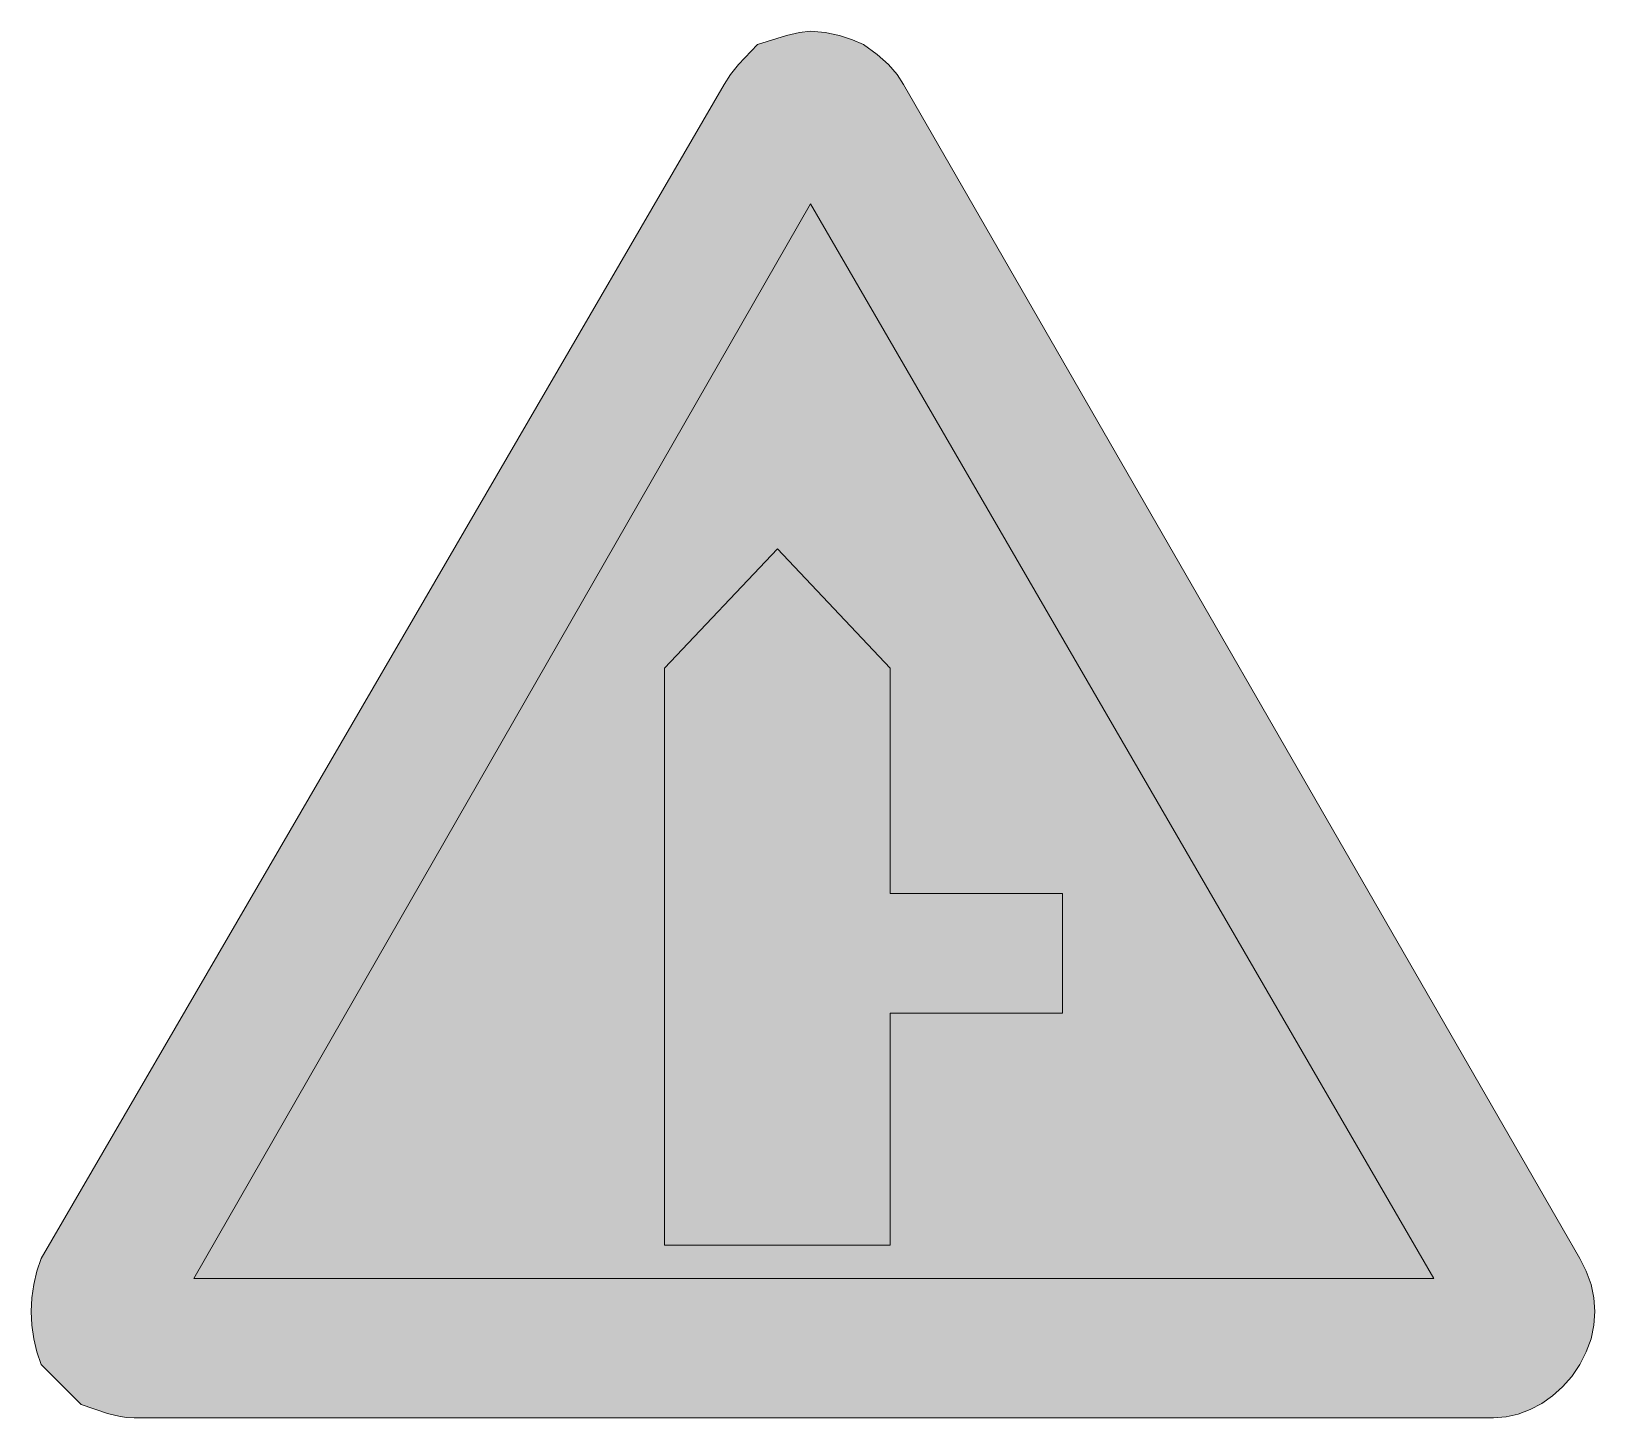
# Model space of a CAD drawing. Header units: metres. Extents: x 143 to 426, y 9 to 260.
import ezdxf

# ---------------------------------------------------------------- set-up
doc = ezdxf.new("R2010")
doc.units = ezdxf.units.M
for name, color, linetype, true_color in [('FILL_BLACK_000000', 7, 'Continuous', 0x000000), ('FILL_RED_FF0000', 7, 'Continuous', 0xff0000), ('FILL_WHITE_FFFFFF', 7, 'Continuous', 0xffffff)]:
    doc.layers.add(name, color=color, linetype=linetype, true_color=true_color)

msp = doc.modelspace()

# ---------------------------------------------------------------- hatches: boundary and pattern name
at = {"layer": 'FILL_BLACK_000000', "true_color": 0x000000}
h = msp.add_hatch(color=7, dxfattribs=at)
h.dxf.hatch_style = 1
h.paths.add_polyline_path([(257.49, 144.96), (277.89, 166.56), (298.29, 144.96), (298.29, 104.16), (329.49, 104.16), (329.49, 82.56), (298.29, 82.56), (298.29, 40.56), (257.49, 40.56), (257.49, 144.96)])
at = {"layer": 'FILL_RED_FF0000', "true_color": 0xff0000}
h = msp.add_hatch(color=7, dxfattribs=at)
h.dxf.hatch_style = 1
h.paths.add_polyline_path([(424.27, 35.86), (425.12, 33.47), (425.62, 31.03), (425.79, 28.56), (425.62, 26.09), (425.12, 23.65), (424.27, 21.26), (423.09, 18.96), (421.63, 16.82), (419.98, 14.93), (418.15, 13.29), (416.19, 11.91), (414.11, 10.82), (411.95, 10.02), (409.74, 9.53), (407.49, 9.36), (161.49, 9.36), (160.19, 9.41), (158.98, 9.57), (156.69, 10.11), (151.89, 11.76), (144.69, 18.96), (143.9, 21.26), (143.34, 23.65), (143, 26.09), (142.89, 28.56), (143, 31.03), (143.34, 33.47), (143.9, 35.86), (144.69, 38.16), (268.29, 250.56), (269.4, 252.36), (270.84, 254.16), (274.29, 257.76), (279.54, 259.41), (281.88, 259.95), (283.89, 260.16), (286.57, 259.95), (289.14, 259.41), (291.48, 258.64), (293.49, 257.76), (295.97, 255.96), (297.99, 254.16), (299.57, 252.36), (300.69, 250.56), (423.09, 38.16), (424.27, 35.86)])
at = {"layer": 'FILL_WHITE_FFFFFF', "true_color": 0xffffff}
h = msp.add_hatch(color=7, dxfattribs=at)
h.dxf.hatch_style = 1
h.paths.add_polyline_path([(283.89, 228.96), (396.69, 34.56), (172.29, 34.56), (283.89, 228.96)])

# ---------------------------------------------------------------- linework, layer by layer
at = {"layer": 'FILL_BLACK_000000', "lineweight": 0, "true_color": 0x000000}
msp.add_lwpolyline([(257.49, 144.96), (277.89, 166.56), (298.29, 144.96), (298.29, 104.16), (329.49, 104.16), (329.49, 82.56), (298.29, 82.56), (298.29, 40.56), (257.49, 40.56)], close=True, dxfattribs=at)
at = {"layer": 'FILL_RED_FF0000', "lineweight": 0, "true_color": 0xff0000}
msp.add_lwpolyline([(424.27, 35.86), (425.12, 33.47), (425.62, 31.03), (425.79, 28.56), (425.62, 26.09), (425.12, 23.65), (424.27, 21.26), (423.09, 18.96), (421.63, 16.82), (419.98, 14.93), (418.15, 13.29), (416.19, 11.91), (414.11, 10.82), (411.95, 10.02), (409.74, 9.53), (407.49, 9.36), (161.49, 9.36), (160.19, 9.41), (158.98, 9.57), (156.69, 10.11), (151.89, 11.76), (144.69, 18.96), (143.9, 21.26), (143.34, 23.65), (143, 26.09), (142.89, 28.56), (143, 31.03), (143.34, 33.47), (143.9, 35.86), (144.69, 38.16), (268.29, 250.56), (269.4, 252.36), (270.84, 254.16), (274.29, 257.76), (279.54, 259.41), (281.88, 259.95), (283.89, 260.16), (286.57, 259.95), (289.14, 259.41), (291.48, 258.64), (293.49, 257.76), (295.97, 255.96), (297.99, 254.16), (299.57, 252.36), (300.69, 250.56), (423.09, 38.16)], close=True, dxfattribs=at)
at = {"layer": 'FILL_WHITE_FFFFFF', "lineweight": 0, "true_color": 0xff0000}
msp.add_lwpolyline([(283.89, 228.96), (396.69, 34.56), (172.29, 34.56)], close=True, dxfattribs=at)

doc.saveas('drawing.dxf')
